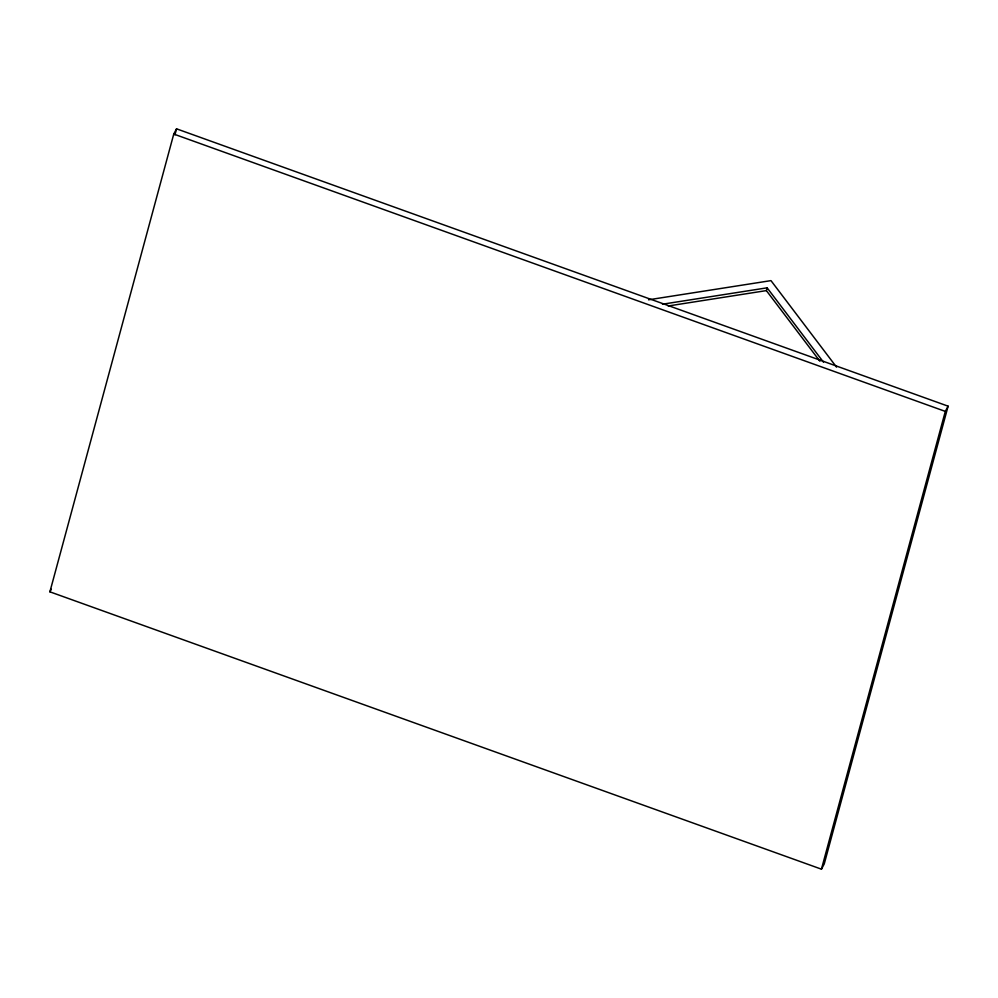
<?xml version="1.0" encoding="UTF-8"?>
<svg xmlns="http://www.w3.org/2000/svg" width="998" height="998" viewBox="0 0 998 998"><rect width="100%" height="100%" fill="white"/><g stroke="black" fill="none" stroke-linecap="round" stroke-linejoin="round"><path stroke-width="1.5" d="M49.9 591.826L173.764 134.056L176.559 128.829L948.1 406.174L824.236 863.944L821.441 869.171L49.9 591.826L51.297 589.219M174.937 134.83L176.559 128.829M819.882 361.201L766.377 290.605L767.138 287.823L662.46 304.215M821.441 869.171L945.306 411.401L948.1 406.174M648.525 299.799L770.98 280.625L836.549 367.139M668.173 305.987L766.377 290.605M173.764 134.056L945.306 411.401M767.138 287.823L823.487 362.187"/></g></svg>
